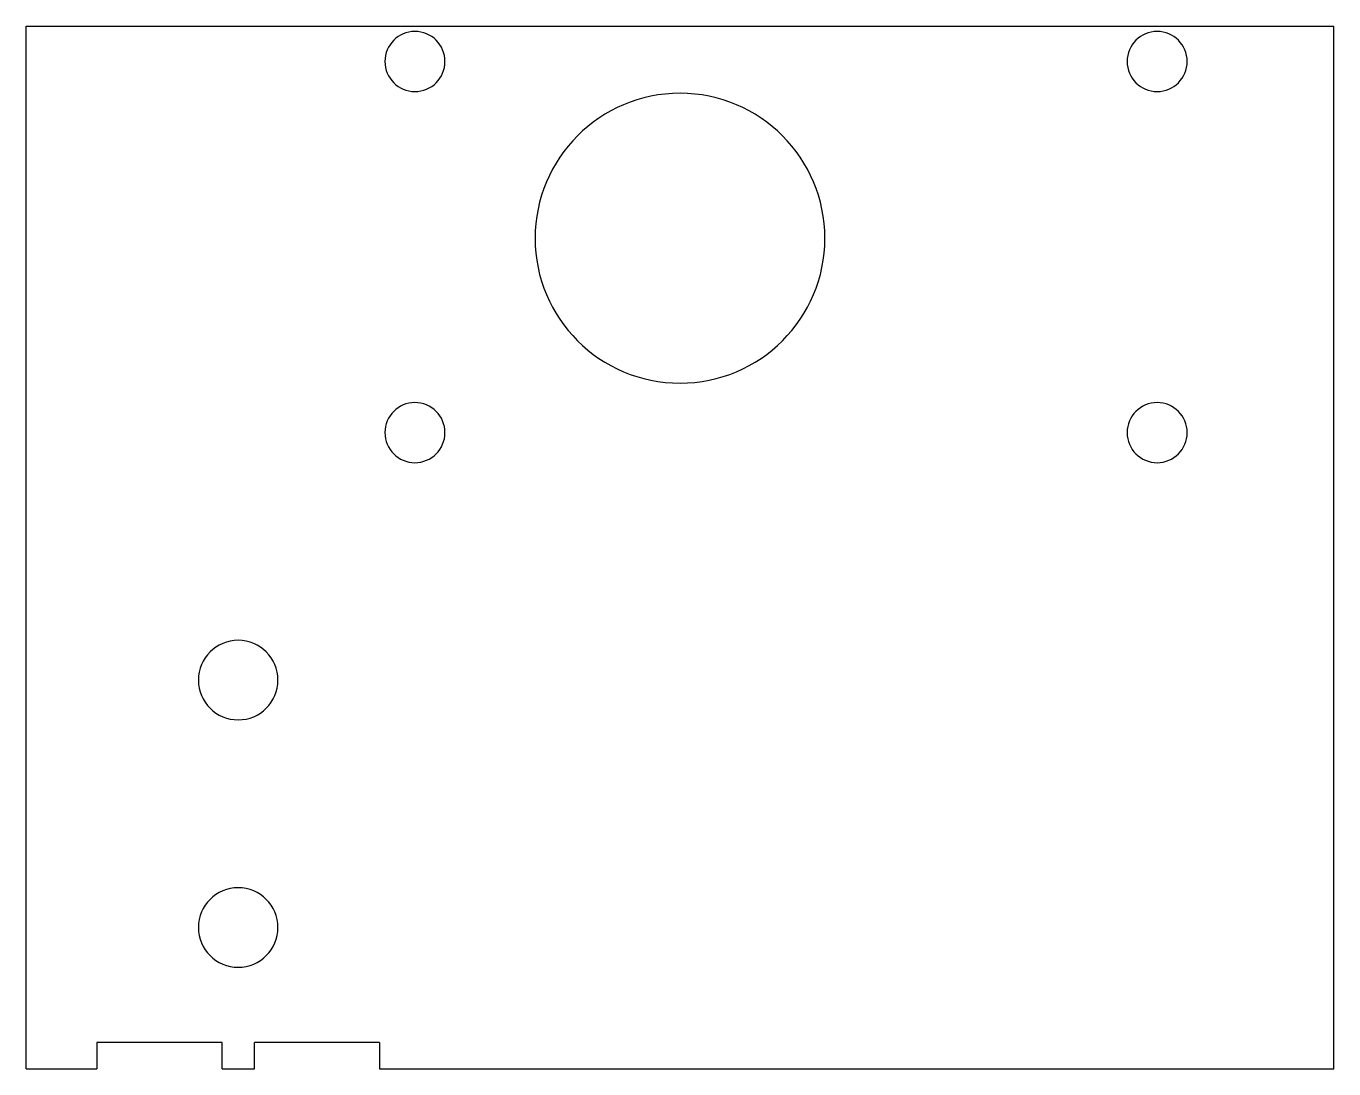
# Model space of a CAD drawing. Header units: millimetres. Extents: x 0 to 74, y 0 to 59.
import ezdxf

# ---------------------------------------------------------------- set-up
doc = ezdxf.new("R2010")
doc.units = ezdxf.units.MM

msp = doc.modelspace()

# ---------------------------------------------------------------- linework, layer by layer
for p, q in [((0, 59, 5), (74, 59, 5)), ((0, 0, 5), (0, 59, 5)), ((74, 0, 5), (74, 59, 5)), ((4, 1.5, 5), (4, 0, 5)), ((11.083, 1.5, 5), (4, 1.5, 5)), ((11.083, 0, 5), (11.083, 1.5, 5)), ((12.917, 0, 5), (12.917, 1.5, 5)), ((20, 1.5, 5), (12.917, 1.5, 5)), ((20, 1.5, 5), (20, 0, 5)), ((0, 0, 5), (4, 0, 5)), ((11.083, 0, 5), (12.917, 0, 5)), ((20, 0, 5), (74, 0, 5))]:
    msp.add_line(p, q)
for centre, radius, start, end in [((22, 57, 5), 1.7, 90, 270), ((22, 57, 5), 1.7, -90, 90), ((64, 57, 5), 1.7, 90, 270), ((64, 57, 5), 1.7, -90, 90), ((37, 47, 5), 8.2, 90, 270), ((37, 47, 5), 8.2, -90, 90), ((22, 36, 5), 1.7, 90, 270), ((22, 36, 5), 1.7, -90, 90), ((64, 36, 5), 1.7, 90, 270), ((64, 36, 5), 1.7, -90, 90), ((12, 22, 5), 2.25, 90, 270), ((12, 22, 5), 2.25, -90, 90), ((12, 8, 5), 2.25, 90, 270), ((12, 8, 5), 2.25, -90, 90)]:
    msp.add_arc(centre, radius, start, end)

doc.saveas('drawing.dxf')
